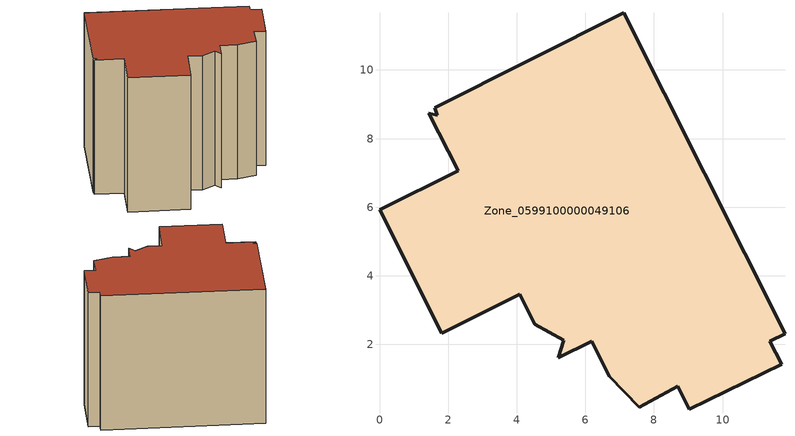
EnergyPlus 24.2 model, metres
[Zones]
Zone_0599100000049106
 floor ground (C_G): 5.21,1.61 5.36,2.13 4.53,2.59 4.09,3.46 1.81,2.33 0,5.92 2.29,7.06 1.44,8.74 1.68,8.68 1.61,8.9 7.12,11.67 11.82,2.31 11.38,2.09 11.72,1.42 9.03,0.11 8.69,0.78 7.57,0.18 6.7,1.08 6.18,2.1 z0
 wall outside (C_F): 6.18,2.1 6.7,1.08 7.57,0.18 8.69,0.78 9.03,0.11 11.72,1.42 11.38,2.09 11.82,2.31 7.12,11.67 1.61,8.9 1.68,8.68 1.44,8.74 2.29,7.06 0,5.92 1.81,2.33 4.09,3.46 4.53,2.59 5.36,2.13 5.21,1.61 6.18,2.1 z0:9.61
 roof outside (C_R): 5.36,2.13 5.21,1.61 6.18,2.1 6.7,1.08 7.57,0.18 8.69,0.78 9.03,0.11 11.72,1.42 11.38,2.09 11.82,2.31 7.12,11.67 1.61,8.9 1.68,8.68 1.44,8.74 2.29,7.06 0,5.92 1.81,2.33 4.09,3.46 4.53,2.59 z9.61
[BUILDING]
Pand.0599100000049106: North Axis=0; Terrain=City; Loads Convergence Tolerance Value=0.04; Temperature Convergence Tolerance Value=0.4; Solar Distribution=FullExterior; Maximum Number of Warmup Days=25; Minimum Number of Warmup Days=1
[Site:Location]
Rotterdam.The.Hague.AP_ZH_NLD Design_Conditions: Latitude=51.96; Longitude=4.45; Time Zone=1; Elevation=-4.5
[SITE:GROUNDTEMPERATURE:BUILDINGSURFACE]
18, 18, 18, 18, 18, 18, 18, 18, 18, 18, 18, 18
[MATERIAL] Thermal Absorptance=0.9; Solar Absorptance=0.7; Visible Absorptance=0.7
Name | Roughness | Thickness | Conductivity | Density | Specific Heat
G.TC.1946 | MediumSmooth | 0.15 | 1 | 540 | 1210
F.TC.1946 | Rough | 0.3 | 0.857143 | 1920 | 840
R.TC.1946 | MediumRough | 0.2 | 0.909091 | 1500 | 1000
[CONSTRUCTION]
C_G: G.TC.1946
C_F: F.TC.1946
C_R: R.TC.1946
[ZONE]
Zone_0599100000049106: Type=1; Multiplier=1; Ceiling Height=Autocalculate; Volume=Autocalculate; Floor Area=autocalculate; Part of Total Floor Area=Yes
[ZONEINFILTRATION:DESIGNFLOWRATE]
Infil_Zone_0599100000049106: Zone or ZoneList or Space or SpaceList=Zone_0599100000049106; Schedule=AlwaysOn; Design Flow Rate Calculation Method=Flow/Area; Flow Rate per Floor Area=0.003; Constant Term Coefficient=1; Temperature Term Coefficient=0; Velocity Term Coefficient=0; Velocity Squared Term Coefficient=0
[HVACTEMPLATE:ZONE:IDEALLOADSAIRSYSTEM]
Zone_0599100000049106: Maximum Heating Supply Air Temperature=50; Minimum Cooling Supply Air Temperature=13; Maximum Heating Supply Air Humidity Ratio=0.0156; Minimum Cooling Supply Air Humidity Ratio=0.0077; Heating Limit=NoLimit; Cooling Limit=NoLimit; Dehumidification Control Type=ConstantSensibleHeatRatio; Cooling Sensible Heat Ratio=0.7; Dehumidification Setpoint=60; Humidification Control Type=None; Humidification Setpoint=30; Outdoor Air Method=None; Outdoor Air Flow Rate per Person=0.00944; Outdoor Air Flow Rate per Zone Floor Area=0; Outdoor Air Flow Rate per Zone=0; Demand Controlled Ventilation Type=None; Outdoor Air Economizer Type=NoEconomizer; Heat Recovery Type=None; Sensible Heat Recovery Effectiveness=0.7; Latent Heat Recovery Effectiveness=0.65
[ZONECONTROL:THERMOSTAT]
ThermostatControl_Zone_0599100000049106: Zone or ZoneList=Zone_0599100000049106; Control Type Schedule=DualSetpointControlType; Control 1=Thermostat_Zone_0599100000049106; Temperature Difference Between Cutout And Setpoint=0
[THERMOSTATSETPOINT:DUALSETPOINT]
Thermostat_Zone_0599100000049106: Heating Setpoint Temperature Schedule=HeatingSetpoint_Zone_0599100000049106; Cooling Setpoint Temperature Schedule=CoolingSetpoint_Zone_0599100000049106
[SCHEDULE:COMPACT]
HeatingSetpoint_Zone_0599100000049106: Through: 12/31, For: AllDays, Until: 24:00, 21
CoolingSetpoint_Zone_0599100000049106: Through: 12/31, For: AllDays, Until: 24:00, 24
DualSetpointControlType: Through: 12/31, For: AllDays, Until: 24:00, 4
AlwaysOn: Through: 12/31, For: AllDays, Until: 24:00, 1
